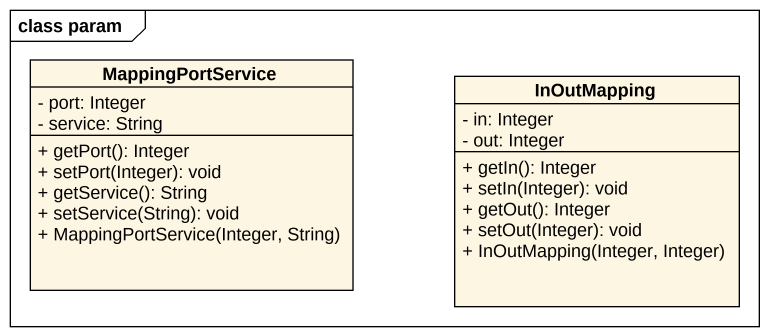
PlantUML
@startuml
mainframe class param
hide circle
hide empty members
skinparam classAttributeIconSize 0
class MappingPortService {
  - port: Integer
  - service: String
  + getPort(): Integer
  + setPort(Integer): void
  + getService(): String
  + setService(String): void
  + MappingPortService(Integer, String)
}
class InOutMapping {
  - in: Integer
  - out: Integer
  + getIn(): Integer
  + setIn(Integer): void
  + getOut(): Integer
  + setOut(Integer): void
  + InOutMapping(Integer, Integer)
}
@enduml
